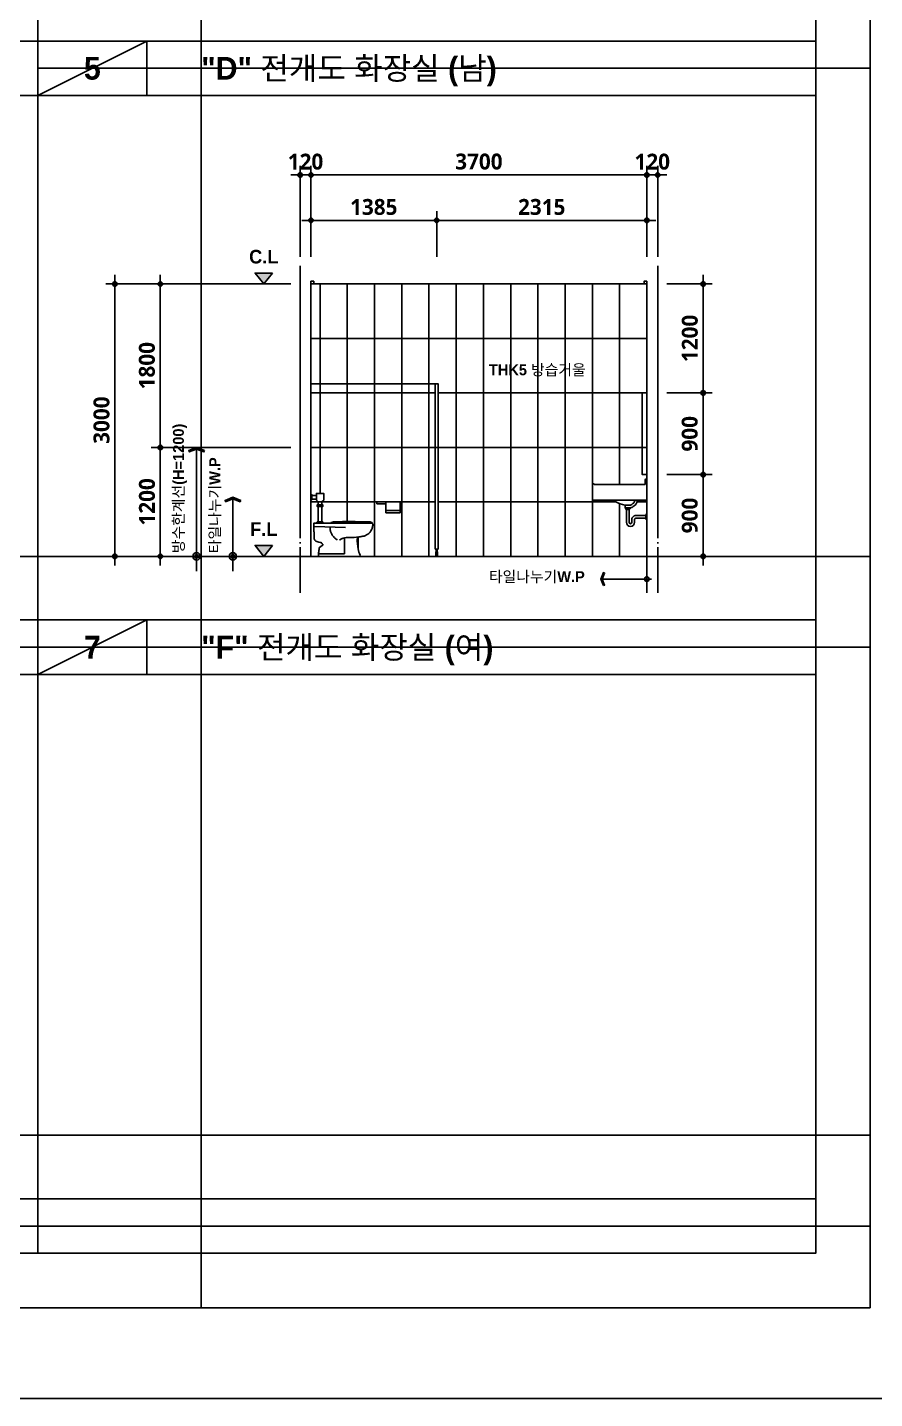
# Model space of a CAD drawing. Header units: millimetres. Extents: x 0 to 336000, y 0 to 30768.
# Drawn here: x 237216 to 246549, y 0 to 15100 of the extents above; entities that cross this region are included whole.
import ezdxf
from ezdxf.enums import TextEntityAlignment as Align

# ---------------------------------------------------------------- set-up
doc = ezdxf.new("R2010")
doc.units = ezdxf.units.MM
doc.header["$LTSCALE"] = 50
doc.linetypes.add('CEN', pattern=[62, 60, -1, 0, -1])
doc.linetypes.add('HID', pattern=[0.5, 0.25, -0.25])
doc.layers.get('Defpoints').update_dxf_attribs({"color": 153})
for name, color, linetype in [('A-ANNO-GRA1', 7, 'Continuous'), ('A-ANNO-LEAD', 4, 'Continuous'), ('A-ANNO-SYMB', 7, 'Continuous'), ('A-ANNO-TEXT1', 7, 'Continuous'), ('A-CEN', 1, 'CEN'), ('A-FLOR-TOIL-ELE2', 4, 'Continuous'), ('A-FLOR-TOIL-TILE', 8, 'Continuous'), ('A-ST-AXIS-DIM', 7, 'Continuous'), ('CEN', 1, 'Continuous'), ('DIM', 7, 'Continuous'), ('ELE2', 3, 'Continuous'), ('HID', 7, 'HID'), ('TIL', 8, 'Continuous'), ('TO', 4, 'Continuous')]:
    doc.layers.add(name, color=color, linetype=linetype)
doc.layers.add('G(그리드1)', color=185, linetype='Continuous', plot=False)
doc.layers.add('G(그리드2)', color=235, linetype='Continuous', plot=False)
doc.styles.add('2020음성 1차', font='나눔고딕Bold.ttf')
doc.styles.add('SH_진천_나눔', font='')
doc.styles.get('SH_진천_나눔').set_extended_font_data('NanumGothic', bold=True)
doc.dimstyles.new('SHP 50', dxfattribs={"dimscale": 50, "dimtxt": 3.5, "dimasz": 1, "dimexe": 2, "dimexo": 2, "dimgap": 1, "dimtad": 1, "dimdec": 0, "dimzin": 0, "dimdsep": 46, "dimtxsty": 'SH_진천_나눔', "dimblk": 'DIMDOT', "dimcen": 0.09, "dimclrd": 256, "dimclre": 256, "dimclrt": 3, "dimadec": 0, "dimazin": 1, "dimtfac": 1, "dimtdec": 0, "dimtix": 1, "dimtmove": 2, "dimatfit": 0, "dimldrblk": 'DIMDOT', "dimfxl": 1, "dimtolj": 1, "dimtzin": 0, "dimlwd": -1, "dimlwe": -1, "dimarcsym": 0})

# ---------------------------------------------------------------- blocks, each defined once
blk = doc.blocks.new('DIMDOT')
at = {"color": 0}
blk.add_line((-2, 0), (2, 0), dxfattribs=at)
for radius in [0.5, 0.25]:
    blk.add_circle((0, 0), radius, dxfattribs=at)
blk = doc.blocks.new('*D22401')
at = {"layer": 'A-ST-AXIS-DIM'}
for p, q in [((240170, 13475), (240120, 13475)), ((240220, 12575), (240220, 13575)), ((240340, 13475), (240220, 13475)), ((240340, 12575), (240340, 13575)), ((240390, 13475), (240440, 13475))]:
    blk.add_line(p, q, dxfattribs=at)
at = {"layer": 'Defpoints', "color": 0}
for p in [(240220, 13475), (240220, 12475), (240340, 12475)]:
    blk.add_point(p, dxfattribs=at)
at = {"layer": 'A-ST-AXIS-DIM', "linetype": 'ByBlock', "xscale": 50, "yscale": 50, "zscale": 50}
blk.add_blockref('DIMDOT', (240220, 13475), dxfattribs=at)
at = {"layer": 'A-ST-AXIS-DIM', "linetype": 'ByBlock', "xscale": 50, "yscale": 50, "zscale": 50, "rotation": 180}
blk.add_blockref('DIMDOT', (240340, 13475), dxfattribs=at)
at = {"layer": 'A-ST-AXIS-DIM', "color": 3, "insert": (240280, 13621), "char_height": 175, "attachment_point": 5, "style": 'SH_진천_나눔'}
blk.add_mtext('\\A1;120', dxfattribs=at)
blk = doc.blocks.new('*D22402')
at = {"layer": 'A-ST-AXIS-DIM'}
for p, q in [((240340, 12575), (240340, 13575)), ((240390, 13475), (243990, 13475)), ((244040, 12575), (244040, 13575))]:
    blk.add_line(p, q, dxfattribs=at)
at = {"layer": 'Defpoints', "color": 0}
for p in [(244040, 13475), (240340, 12475), (244040, 12475)]:
    blk.add_point(p, dxfattribs=at)
at = {"layer": 'A-ST-AXIS-DIM', "linetype": 'ByBlock', "xscale": 50, "yscale": 50, "zscale": 50, "rotation": 180}
blk.add_blockref('DIMDOT', (240340, 13475), dxfattribs=at)
at = {"layer": 'A-ST-AXIS-DIM', "linetype": 'ByBlock', "xscale": 50, "yscale": 50, "zscale": 50}
blk.add_blockref('DIMDOT', (244040, 13475), dxfattribs=at)
at = {"layer": 'A-ST-AXIS-DIM', "color": 3, "insert": (242190, 13622), "char_height": 175, "attachment_point": 5, "style": 'SH_진천_나눔'}
blk.add_mtext('\\A1;3700', dxfattribs=at)
blk = doc.blocks.new('*D22403')
at = {"layer": 'A-ST-AXIS-DIM'}
for p, q in [((243990, 13475), (243940, 13475)), ((244040, 12575), (244040, 13575)), ((244040, 13475), (244160, 13475)), ((244160, 12575), (244160, 13575)), ((244210, 13475), (244260, 13475))]:
    blk.add_line(p, q, dxfattribs=at)
at = {"layer": 'Defpoints', "color": 0}
for p in [(244160, 13475), (244040, 12475), (244160, 12475)]:
    blk.add_point(p, dxfattribs=at)
at = {"layer": 'A-ST-AXIS-DIM', "linetype": 'ByBlock', "xscale": 50, "yscale": 50, "zscale": 50}
blk.add_blockref('DIMDOT', (244040, 13475), dxfattribs=at)
at = {"layer": 'A-ST-AXIS-DIM', "linetype": 'ByBlock', "xscale": 50, "yscale": 50, "zscale": 50, "rotation": 180}
blk.add_blockref('DIMDOT', (244160, 13475), dxfattribs=at)
at = {"layer": 'A-ST-AXIS-DIM', "color": 3, "insert": (244100, 13621), "char_height": 175, "attachment_point": 5, "style": 'SH_진천_나눔'}
blk.add_mtext('\\A1;120', dxfattribs=at)
blk = doc.blocks.new('*D22404')
at = {"layer": 'A-ST-AXIS-DIM'}
for p, q in [((240120, 12275), (238080, 12275)), ((238180, 12225), (238180, 9325)), ((240120, 9275), (238080, 9275))]:
    blk.add_line(p, q, dxfattribs=at)
at = {"layer": 'Defpoints', "color": 0}
for p in [(240220, 12275), (238180, 9275), (240220, 9275)]:
    blk.add_point(p, dxfattribs=at)
at = {"layer": 'A-ST-AXIS-DIM', "linetype": 'ByBlock', "xscale": 50, "yscale": 50, "zscale": 50}
for p, rotation in [((238180, 12275), 90), ((238180, 9275), 270)]:
    blk.add_blockref('DIMDOT', p, dxfattribs=dict(at, rotation=rotation))
at = {"layer": 'A-ST-AXIS-DIM', "color": 3, "insert": (238033, 10775), "char_height": 175, "attachment_point": 5, "rotation": 90, "style": 'SH_진천_나눔'}
blk.add_mtext('\\A1;3000', dxfattribs=at)
blk = doc.blocks.new('*D22405')
at = {"layer": 'A-ST-AXIS-DIM'}
for p, q in [((240120, 12275), (238580, 12275)), ((238680, 10525), (238680, 12225)), ((240120, 10475), (238580, 10475))]:
    blk.add_line(p, q, dxfattribs=at)
at = {"layer": 'Defpoints', "color": 0}
for p in [(238680, 12275), (240220, 12275), (240220, 10475)]:
    blk.add_point(p, dxfattribs=at)
at = {"layer": 'A-ST-AXIS-DIM', "linetype": 'ByBlock', "xscale": 50, "yscale": 50, "zscale": 50}
for p, rotation in [((238680, 12275), 90), ((238680, 10475), 270)]:
    blk.add_blockref('DIMDOT', p, dxfattribs=dict(at, rotation=rotation))
at = {"layer": 'A-ST-AXIS-DIM', "color": 3, "insert": (238533, 11375), "char_height": 175, "attachment_point": 5, "rotation": 90, "style": 'SH_진천_나눔'}
blk.add_mtext('\\A1;1800', dxfattribs=at)
blk = doc.blocks.new('*D22406')
at = {"layer": 'A-ST-AXIS-DIM'}
for p, q in [((240120, 10475), (238580, 10475)), ((238680, 10425), (238680, 9325)), ((240120, 9275), (238580, 9275))]:
    blk.add_line(p, q, dxfattribs=at)
at = {"layer": 'Defpoints', "color": 0}
for p in [(240220, 10475), (238680, 9275), (240220, 9275)]:
    blk.add_point(p, dxfattribs=at)
at = {"layer": 'A-ST-AXIS-DIM', "linetype": 'ByBlock', "xscale": 50, "yscale": 50, "zscale": 50}
for p, rotation in [((238680, 10475), 90), ((238680, 9275), 270)]:
    blk.add_blockref('DIMDOT', p, dxfattribs=dict(at, rotation=rotation))
at = {"layer": 'A-ST-AXIS-DIM', "color": 3, "insert": (238534, 9875), "char_height": 175, "attachment_point": 5, "rotation": 90, "style": 'SH_진천_나눔'}
blk.add_mtext('\\A1;1200', dxfattribs=at)
blk = doc.blocks.new('*D22407')
at = {"layer": 'A-ST-AXIS-DIM'}
for p, q in [((244260, 10175), (244760, 10175)), ((244660, 9325), (244660, 10125)), ((244260, 9275), (244760, 9275))]:
    blk.add_line(p, q, dxfattribs=at)
at = {"layer": 'Defpoints', "color": 0}
for p in [(244160, 10175), (244660, 10175), (244160, 9275)]:
    blk.add_point(p, dxfattribs=at)
at = {"layer": 'A-ST-AXIS-DIM', "linetype": 'ByBlock', "xscale": 50, "yscale": 50, "zscale": 50}
for p, rotation in [((244660, 10175), 90), ((244660, 9275), 270)]:
    blk.add_blockref('DIMDOT', p, dxfattribs=dict(at, rotation=rotation))
at = {"layer": 'A-ST-AXIS-DIM', "color": 3, "insert": (244513, 9725), "char_height": 175, "attachment_point": 5, "rotation": 90, "style": 'SH_진천_나눔'}
blk.add_mtext('\\A1;900', dxfattribs=at)
blk = doc.blocks.new('*D22408')
at = {"layer": 'A-ST-AXIS-DIM'}
for p, q in [((244260, 12275), (244760, 12275)), ((244660, 12225), (244660, 11125)), ((244260, 11075), (244760, 11075))]:
    blk.add_line(p, q, dxfattribs=at)
at = {"layer": 'Defpoints', "color": 0}
for p in [(244160, 12275), (244160, 11075), (244660, 11075)]:
    blk.add_point(p, dxfattribs=at)
at = {"layer": 'A-ST-AXIS-DIM', "linetype": 'ByBlock', "xscale": 50, "yscale": 50, "zscale": 50}
for p, rotation in [((244660, 12275), 90), ((244660, 11075), 270)]:
    blk.add_blockref('DIMDOT', p, dxfattribs=dict(at, rotation=rotation))
at = {"layer": 'A-ST-AXIS-DIM', "color": 3, "insert": (244514, 11675), "char_height": 175, "attachment_point": 5, "rotation": 90, "style": 'SH_진천_나눔'}
blk.add_mtext('\\A1;1200', dxfattribs=at)
blk = doc.blocks.new('*D22409')
at = {"layer": 'A-ST-AXIS-DIM'}
for p, q in [((240340, 12575), (240340, 13075)), ((241725, 12575), (241725, 13075)), ((241675, 12975), (240390, 12975))]:
    blk.add_line(p, q, dxfattribs=at)
at = {"layer": 'Defpoints', "color": 0}
for p in [(240340, 12975), (240340, 12475), (241725, 12475)]:
    blk.add_point(p, dxfattribs=at)
at = {"layer": 'A-ST-AXIS-DIM', "linetype": 'ByBlock', "xscale": 50, "yscale": 50, "zscale": 50, "rotation": 180}
blk.add_blockref('DIMDOT', (240340, 12975), dxfattribs=at)
at = {"layer": 'A-ST-AXIS-DIM', "linetype": 'ByBlock', "xscale": 50, "yscale": 50, "zscale": 50}
blk.add_blockref('DIMDOT', (241725, 12975), dxfattribs=at)
at = {"layer": 'A-ST-AXIS-DIM', "color": 3, "insert": (241032, 13122), "char_height": 175, "attachment_point": 5, "style": 'SH_진천_나눔'}
blk.add_mtext('\\A1;1385', dxfattribs=at)
blk = doc.blocks.new('*D22410')
at = {"layer": 'A-ST-AXIS-DIM'}
for p, q in [((241725, 12575), (241725, 13075)), ((244040, 12575), (244040, 13075)), ((243990, 12975), (241775, 12975))]:
    blk.add_line(p, q, dxfattribs=at)
at = {"layer": 'Defpoints', "color": 0}
for p in [(241725, 12975), (241725, 12475), (244040, 12475)]:
    blk.add_point(p, dxfattribs=at)
at = {"layer": 'A-ST-AXIS-DIM', "linetype": 'ByBlock', "xscale": 50, "yscale": 50, "zscale": 50, "rotation": 180}
blk.add_blockref('DIMDOT', (241725, 12975), dxfattribs=at)
at = {"layer": 'A-ST-AXIS-DIM', "linetype": 'ByBlock', "xscale": 50, "yscale": 50, "zscale": 50}
blk.add_blockref('DIMDOT', (244040, 12975), dxfattribs=at)
at = {"layer": 'A-ST-AXIS-DIM', "color": 3, "insert": (242882, 13122), "char_height": 175, "attachment_point": 5, "style": 'SH_진천_나눔'}
blk.add_mtext('\\A1;2315', dxfattribs=at)
blk = doc.blocks.new('ARROWX')
blk.add_lwpolyline([(-0.2, -0.5), (-0.293, -0.463), (-0.108, 0), (-0.293, 0.463), (-0.2, 0.5), (0, 0)], close=True)
for points in [[(-0.2, 0.5), (-0.293, 0.463), (0, 0), (-0.108, 0)], [(0, 0), (-0.108, 0), (-0.2, -0.5), (-0.293, -0.463)]]:
    blk.add_solid(points)
blk = doc.blocks.new('Z_DOT')
at = {"layer": 'DIM', "color": 0}
for p, q in [((0, -3), (0, 3)), ((-3, 0), (3, 0))]:
    blk.add_line(p, q, dxfattribs=at)
for radius in [0.75, 0.375]:
    blk.add_circle((0, 0), radius, dxfattribs=at)
blk = doc.blocks.new('*D22411')
at = {"layer": 'A-ST-AXIS-DIM'}
for p, q in [((244260, 11075), (244760, 11075)), ((244660, 11025), (244660, 10225)), ((244260, 10175), (244760, 10175))]:
    blk.add_line(p, q, dxfattribs=at)
at = {"layer": 'Defpoints', "color": 0}
for p in [(244160, 11075), (244160, 10175), (244660, 10175)]:
    blk.add_point(p, dxfattribs=at)
at = {"layer": 'A-ST-AXIS-DIM', "linetype": 'ByBlock', "xscale": 50, "yscale": 50, "zscale": 50}
for p, rotation in [((244660, 11075), 90), ((244660, 10175), 270)]:
    blk.add_blockref('DIMDOT', p, dxfattribs=dict(at, rotation=rotation))
at = {"layer": 'A-ST-AXIS-DIM', "color": 3, "insert": (244513, 10625), "char_height": 175, "attachment_point": 5, "rotation": 90, "style": 'SH_진천_나눔'}
blk.add_mtext('\\A1;900', dxfattribs=at)
blk = doc.blocks.new('_CIDOTB')
at = {"color": 0, "linetype": 'ByBlock'}
blk.add_line((2, 0), (-1, 0), dxfattribs=at)
blk.add_circle((0, 0), 0.5, dxfattribs=at)

msp = doc.modelspace()

# ---------------------------------------------------------------- hatches: boundary and pattern name
at = {"layer": 'A-ANNO-SYMB', "transparency": 33554687}
h = msp.add_hatch(color=256, dxfattribs=at)
h.dxf.hatch_style = 1
h.paths.add_polyline_path([(239915.5, 12395.5), (239724.5, 12395.5), (239820, 12275)])
h = msp.add_hatch(color=256, dxfattribs=at)
h.dxf.hatch_style = 1
h.paths.add_polyline_path([(239915.5, 9395.5), (239724.5, 9395.5), (239820, 9275)])

# ---------------------------------------------------------------- linework, layer by layer
at = {"layer": 'A-ANNO-GRA1'}
for p, q in [((237331.3, 27100), (237331.3, 1600)), ((245900, 14950), (228762.6, 14950)), ((238531.3, 14950), (238531.3, 14350)), ((245900, 14350), (228762.6, 14350)), ((245900, 8575), (211625.2, 8575)), ((238531.3, 8575), (238531.3, 7975)), ((245900, 7975), (211625.2, 7975)), ((245900, 2200), (211625.2, 2200))]:
    msp.add_line(p, q, dxfattribs=at)
msp.add_lwpolyline([(211625.2, 27100), (211625.2, 1600), (245900, 1600), (245900, 27100)], close=True, dxfattribs=at)
at = {"layer": 'A-ANNO-LEAD'}
msp.add_lwpolyline([(244021.5, 10897.2, 0, 40, 0), (243954.7, 10996.9, 0, 0, 0), (243732.7, 11327.8, 0, 0, 0), (243482.7, 11327.8, 0, 0, 0)], format="xyseb", dxfattribs=at)
at = {"layer": 'A-ANNO-SYMB'}
for p, q in [((239080, 10456.4), (239080, 9376.4)), ((239480, 9900.4), (239480, 9437)), ((243553.9, 9025), (243940, 9025))]:
    msp.add_line(p, q, dxfattribs=at)
at = {"layer": 'A-ANNO-SYMB', "transparency": 33554687}
for points in [[(239915.5, 12395.5), (239724.5, 12395.5), (239820, 12275)], [(239915.5, 9395.5), (239724.5, 9395.5), (239820, 9275)]]:
    msp.add_lwpolyline(points, close=True, dxfattribs=at)
at = {"layer": 'A-CEN'}
for p, q in [((240220, 12475), (240220, 8875)), ((244160, 12475), (244160, 8875))]:
    msp.add_line(p, q, dxfattribs=at)
at = {"layer": 'A-FLOR-TOIL-ELE2'}
for p, q in [((240350, 9944.1), (240350, 9904.1)), ((240400, 9944.1), (240400, 9904.1)), ((240420, 9874.1), (240460, 9874.1)), ((240460, 9844.1), (240420, 9844.1)), ((240420, 9824.1), (240460, 9824.1)), ((241065, 9874.1), (241065, 9854.1)), ((241065, 9874.1), (241165, 9874.1)), ((241065, 9854.1), (241165, 9854.1)), ((241321, 9874.1), (241165, 9874.1)), ((241165, 9874.1), (241165, 9824.1)), ((241165, 9874.1), (241165, 9754.1)), ((241165, 9754.1), (241165, 9874.1)), ((241321, 9874.1), (241321, 9754.1)), ((241321, 9754.1), (241321, 9874.1)), ((241321, 9779.1), (241165, 9779.1)), ((241321, 9754.1), (241165, 9754.1)), ((241321, 9774.1), (241321, 9754.1)), ((240380, 9604.1), (240720, 9594.1)), ((240410, 9649.1), (240470, 9649.1)), ((240420, 9654.1), (240460, 9654.1)), ((240710, 9304.1), (240710, 9474.1)), ((240860, 9484.8), (240860, 9359.1)), ((240425, 9304.1), (240710, 9304.1))]:
    msp.add_line(p, q, dxfattribs=at)
for points in [[(241740, 9355), (241710, 9355), (241710, 11175), (241740, 11175)], [(241720, 9325), (241730, 9325), (241730, 9355), (241720, 9355)]]:
    msp.add_lwpolyline(points, close=True, dxfattribs=at)
for points in [[(240425, 9274.1), (240875, 9274.1, 0.5766821), (240883.5, 9288.8, -0.0999378), (240860, 9359.1), (240850, 9444.1, -0.0164649), (240849.7, 9453.8, -0.0154745), (240850, 9464.1, -0.0650559), (240851.1, 9469.6, -0.0347128), (240855, 9479.1, -0.1313089), (240859.9, 9484.7, -0.0884774), (240870, 9489.1, 0.0055303), (240912.8, 9496.4, 0.0191673), (240925, 9499.1, 0.0518299), (240941.2, 9505.2, 0.032539), (240965, 9519.1, 0.0479468), (240986.9, 9537.2, 0.0636254), (241000, 9554.1, 0.0315973), (241009.4, 9572.8, 0.0383776), (241015, 9589.1, 0.0135161), (241018.1, 9602.7, 0.0163211), (241020, 9614.1, 0.0330412), (241020.6, 9622.6, 0.0426563), (241020, 9629.1, 0.1549414), (241016.1, 9636.6, 0.1989124), (241010, 9639.1), (240755, 9639.1), (240480, 9639.1), (240475, 9649.1), (240470, 9649.1), (240470, 9654.1), (240460, 9654.1), (240460, 9824.1), (240470, 9824.1), (240470, 9844.1), (240460, 9844.1), (240460, 9874.1), (240480, 9894.1), (240480, 9969.1), (240400, 9969.1), (240400, 9944.1), (240350, 9944.1), (240350, 9954.1), (240340, 9959.1)], [(240340, 9889.1), (240350, 9899.1), (240350, 9904.1), (240400, 9904.1), (240400, 9894.1), (240420, 9874.1), (240420, 9844.1), (240410, 9844.1), (240410, 9824.1), (240420, 9824.1), (240420, 9654.1), (240410, 9654.1), (240410, 9649.1), (240405, 9649.1), (240400, 9639.1), (240370, 9639.1), (240370, 9579.1), (240370, 9549.1, 0.4142136), (240372.5, 9546.6, -0.4142136), (240375, 9544.1), (240375, 9509.1), (240375, 9474.1, 0.0954146), (240377.7, 9459.9, 0.1061955), (240385, 9449.1, 0.0760075), (240392.4, 9443.9, 0.0280162), (240415, 9434.1, 0.0760763), (240441.2, 9428.8, -0.1407596), (240455, 9424.1, -0.0445652), (240459.9, 9420.1, -0.0360624), (240465, 9414.1, -0.04442), (240468.9, 9407.8, -0.0885716), (240470, 9404.1, -0.1444756), (240469, 9398.7, -0.1305202), (240465, 9394.1), (240450, 9384.1), (240435, 9374.1, 0.1667819), (240433.5, 9372.2, 0.0297034), (240430, 9359.1, 0.0152699), (240428.7, 9351.9, 0.0039741), (240425, 9324.1, 0.0315106), (240422, 9277.1, 0.4142136), (240425, 9274.1)], [(240550, 9599.1, -0.0105575), (240549.8, 9589.3, -0.020332), (240550, 9584.1, -0.0151462), (240552.4, 9562.4, -0.0245814), (240555, 9549.1, -0.0559194), (240561.1, 9532.6, -0.0359211), (240575, 9509.1, -0.0278972), (240587.9, 9492.6, -0.0181769), (240610, 9469.1, -0.0339544), (240616.2, 9463.8, -0.0166436), (240630, 9454.1)], [(240870, 9489.1, -0.0497367), (240758.5, 9482.6, 0.0871938), (240695, 9474.1, 0.0184175), (240683.3, 9470, 0.015676), (240670, 9464.1, 0.0362152), (240664.3, 9460.9, 0.0207883), (240655, 9454.1)]]:
    msp.add_lwpolyline(points, format="xyb", dxfattribs=at)
msp.add_lwpolyline([(240400, 9639.1), (240480, 9639.1)], dxfattribs=at)
for points in [[(240560, 9644.1), (240795, 9644.1), (241015, 9644.1, -0.6681786), (241015.2, 9644.7, -0.0416159), (241010, 9649.1, -0.145358), (240991.8, 9655.4, -0.0123166), (240770, 9659.1, -0.0048499), (240601.4, 9656.2, -0.0495317), (240585, 9654.1, -0.0388998), (240559.6, 9646.2, -0.8257928)], [(241725, 9275), (241735, 9275), (241735, 9320, 0.4142136), (241730, 9325), (241720, 9325, 0.4142136), (241715, 9320), (241715, 9275)]]:
    msp.add_lwpolyline(points, format="xyb", close=True, dxfattribs=at)
at = {"layer": 'A-FLOR-TOIL-TILE'}
for p, q in [((244040, 12275), (240340, 12275)), ((240440, 9969.1), (240440, 12275)), ((240740, 9658.4), (240740, 12275)), ((241040, 9275), (241040, 12275)), ((241340, 9275), (241340, 12275)), ((241640, 9275), (241640, 12275)), ((241940, 9275), (241940, 12275)), ((242240, 9275), (242240, 12275)), ((242540, 9275), (242540, 12275)), ((242840, 9275), (242840, 12275)), ((243140, 9275), (243140, 12275)), ((243440, 9275), (243440, 12275)), ((243740, 10065), (243740, 12275)), ((244040, 11675), (240340, 11675)), ((241710, 11075), (240340, 11075)), ((244040, 11075), (241740, 11075)), ((244040, 10475), (240340, 10475)), ((241710, 9875), (240340, 9875)), ((243696.7, 9875), (241740, 9875)), ((243740, 9275), (243740, 9856.7)), ((244040, 9875), (243932, 9875))]:
    msp.add_line(p, q, dxfattribs=at)
at = {"layer": 'CEN'}
msp.add_line((244040, 9275), (244040, 8875), dxfattribs=at)
at = {"layer": 'Defpoints'}
for points in [[(252000, 0), (252000, 29700), (210000, 29700), (210000, 0)], [(211025.2, 28700), (246500, 28700), (246500, 1000), (211025.2, 1000)]]:
    msp.add_lwpolyline(points, close=True, dxfattribs=at)
at = {"layer": 'ELE2'}
msp.add_lwpolyline([(244040, 12275), (244040, 12305), (244010, 12305), (244010, 12275), (240370, 12275), (240370, 12305), (240340, 12305), (240340, 12275), (240340, 9275), (244040, 9275)], close=True, dxfattribs=at)
at = {"layer": 'G(그리드1)'}
for p, q in [((246500, 9275), (228762.6, 9275)), ((246500, 2900), (211025.2, 2900))]:
    msp.add_line(p, q, dxfattribs=at)
at = {"layer": 'G(그리드2)'}
for p, q in [((239131.3, 27100), (239131.3, 1000)), ((237331.3, 14350), (238531.3, 14950)), ((246500, 14650), (237331.3, 14650)), ((237331.3, 7975), (238531.3, 8575)), ((246500, 8275), (211025.2, 8275)), ((246500, 1900), (211025.2, 1900))]:
    msp.add_line(p, q, dxfattribs=at)
at = {"layer": 'HID', "ltscale": 1000}
msp.add_line((241710, 11175), (240340, 11175), dxfattribs=at)
at = {"layer": 'HID'}
msp.add_line((240340, 10475), (244040, 10475), dxfattribs=at)
at = {"layer": 'TIL'}
msp.add_line((244040, 10475), (244040, 10475), dxfattribs=at)
msp.add_line((244040, 10475), (244040, 10475), dxfattribs=at)
at = {"layer": 'TO'}
for p, q in [((244040, 10475), (244040, 10475)), ((244030, 10125), (244040, 10125)), ((244040, 10125), (244040, 9895)), ((243440, 9895), (243440, 10065)), ((243460, 10065), (244020, 10065)), ((244020, 10065), (244020, 10115)), ((243654.3, 9895), (243440, 9895)), ((243654.3, 9895), (243942.3, 9895)), ((243800, 9820), (243800, 9840)), ((243800, 9810), (243800, 9820)), ((244040, 9895), (243942.3, 9895)), ((243805, 9810), (243800, 9810)), ((243805, 9800), (243805, 9810)), ((243810, 9800), (243805, 9800)), ((243810, 9800), (243850, 9800)), ((243810, 9790), (243810, 9800)), ((243815, 9790), (243810, 9790)), ((243815, 9650), (243815, 9790)), ((243815, 9790), (243845, 9790)), ((243845, 9790), (243845, 9650)), ((243850, 9790), (243845, 9790)), ((243855, 9800), (243850, 9800)), ((243850, 9800), (243850, 9790)), ((243860, 9810), (243855, 9810)), ((243855, 9810), (243855, 9800)), ((243875, 9650), (243875, 9680)), ((243905, 9680), (243905, 9650)), ((244030, 9695), (243925, 9695)), ((243930, 9725), (244030, 9725)), ((244030, 9735), (244040, 9740)), ((244030, 9725), (244030, 9735)), ((244030, 9725), (244030, 9695)), ((244030, 9685), (244030, 9695)), ((244040, 9680), (244030, 9685)), ((244040, 9740), (244040, 9680))]:
    msp.add_line(p, q, dxfattribs=at)
msp.add_lwpolyline([(243990, 11075), (243990, 10175), (244040, 10175), (244040, 11075)], close=True, dxfattribs=at)
for points in [[(243800, 9840), (243830, 9840), (243860, 9840, 0.1164338), (243865.9, 9841.4, 0.0425052), (243880, 9850, 0.0379763), (243894.7, 9862.6, 0.0806116), (243900, 9870), (243912.5, 9895)], [(243805, 9810), (243830, 9810), (243855, 9810, 0.0091466)]]:
    msp.add_lwpolyline(points, format="xyb", dxfattribs=at)
for centre, radius, start, end in [((244030, 10115), 10, 90, 180), ((243450, 10065), 10, 0, 180), ((244595.9, 11818.5), 2141.7, 243.91644, 244.53166), ((244125.5, 10830.8), 1047.6, 244.53166, 250.20112), ((243800, 9926.7), 86.7, 250.20112, 270), ((243877.3, 9818.7), 4.63, 284.03624, 306.28788), ((243866.7, 9833.2), 22.6, 306.28788, 321.01002), ((243920.9, 9789.2), 47.3, 130.85621, 141.01002), ((243947.6, 9758.5), 88, 121.52195, 130.85621), ((243875.9, 9875.2), 49, 301.52195, 314.04273), ((243860.7, 9891), 70.9, 314.04273, 323.1301), ((243831.4, 9912.9), 107.5, 323.1301, 330.50655), ((243794.4, 9933.9), 150, 330.50655, 333.43495), ((242400, 10631.1), 1709, 333.43495, 334.3025), ((243814.1, 9950.6), 139.7, 334.3025, 336.55804), ((243753.3, 10314.5), 515.7, 281.94026, 284.03624), ((243920.9, 9680), 45.9, 78.57881, 180), ((243920.6, 9680), 15.6, 73.7398, 180), ((243860, 9650), 45, 180, 0), ((243860, 9650), 15, 180, 0)]:
    msp.add_arc(centre, radius, start, end, dxfattribs=at)

# ---------------------------------------------------------------- block references
at = {"layer": 'A-ANNO-SYMB'}
for name, p, xscale, yscale, zscale, rotation in [('ARROWX', (239080, 10475), 172.7999999999884, 172.7999999999884, 172.7999999999884, 90), ('ARROWX', (239480, 9926.2), 172.7999999999884, 172.7999999999884, 172.7999999999884, 90), ('Z_DOT', (239080, 9275), 54, 54, 54, 270), ('Z_DOT', (239480, 9275), 54, 54, 54, 270)]:
    msp.add_blockref(name, p, dxfattribs=dict(at, xscale=xscale, yscale=yscale, zscale=zscale, rotation=rotation))
for name, p, xscale, yscale, zscale in [('ARROWX', (243532.3, 9025), -144, 144, 144), ('_CIDOTB', (244040, 9025), -50, 50, 50)]:
    msp.add_blockref(name, p, dxfattribs=dict(at, xscale=xscale, yscale=yscale, zscale=zscale))

# ---------------------------------------------------------------- texts
at = {"layer": 'A-ANNO-TEXT1', "style": '2020음성 1차'}
for s, height, p in [('"D" 전개도 화장실 (남)', 250, (239131.3, 14650)), ('타일나누기W.P', 120, (242300.7, 9051.4)), ('"F" 전개도 화장실 (여)', 250, (239131.3, 8275))]:
    msp.add_text(s, height=height, dxfattribs=at).set_placement(p, align=Align.MIDDLE_LEFT)
for s, height, p in [('5', 250, (237931.3, 14650)), ('C.L', 150, (239820, 12575.5)), ('F.L', 150, (239820, 9575.5)), ('7', 250, (237931.3, 8275))]:
    msp.add_text(s, height=height, dxfattribs=at).set_placement(p, align=Align.MIDDLE_CENTER)
msp.add_text('THK5 방습거울', height=120, dxfattribs=at).set_placement((242300.5, 11269.2))
for s, p in [('방수한계선(H=1200)', (238939.8, 9309.9)), ('타일나누기W.P', (239339.8, 9309.9))]:
    msp.add_text(s, height=120, rotation=90, dxfattribs=at).set_placement(p)

# ---------------------------------------------------------------- dimensions: what is measured, and where the dimension line sits
at = {"layer": 'A-ST-AXIS-DIM'}
for base, p1, p2, picture, middle in [((240220, 13475), (240340, 12475), (240220, 12475), '*D22401', (240280, 13621.2)), ((240340, 12975), (241725, 12475), (240340, 12475), '*D22409', (241032.5, 13121.6)), ((241725, 12975), (244040, 12475), (241725, 12475), '*D22410', (242882.5, 13121.6))]:
    dim = msp.add_linear_dim(base=base, p1=p1, p2=p2, dimstyle='SHP 50', override={"dimtxsty": 'SH_진천_나눔', "dimldrblk": 'DIMDOT'}, dxfattribs=at)
    dim.commit()
    dim.dimension.update_dxf_attribs({"geometry": picture, "text_midpoint": middle})
for base, p1, p2, angle, picture, middle in [((244040, 13475), (240340, 12475), (244040, 12475), 180, '*D22402', (242190, 13621.6)), ((244160, 13475), (244040, 12475), (244160, 12475), 180, '*D22403', (244100, 13621.2)), ((238180, 9275), (240220, 12275), (240220, 9275), 270, '*D22404', (238033.4, 10775)), ((238680, 12275), (240220, 10475), (240220, 12275), 90, '*D22405', (238533.4, 11375)), ((244660, 11075), (244160, 12275), (244160, 11075), 270, '*D22408', (244513.8, 11675)), ((244660, 10175), (244160, 11075), (244160, 10175), 270, '*D22411', (244513.4, 10625)), ((238680, 9275), (240220, 10475), (240220, 9275), 270, '*D22406', (238533.8, 9875)), ((244660, 10175), (244160, 9275), (244160, 10175), 90, '*D22407', (244513.4, 9725))]:
    dim = msp.add_linear_dim(base=base, p1=p1, p2=p2, angle=angle, dimstyle='SHP 50', override={"dimtxsty": 'SH_진천_나눔', "dimldrblk": 'DIMDOT'}, dxfattribs=at)
    dim.commit()
    dim.dimension.update_dxf_attribs({"geometry": picture, "text_midpoint": middle})

doc.saveas('drawing.dxf')
